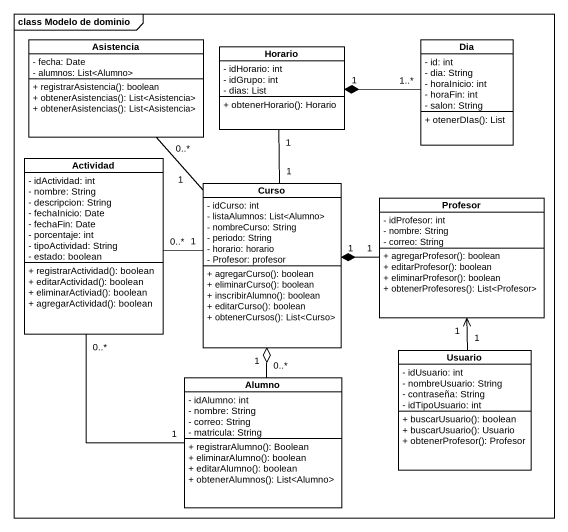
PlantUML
@startuml
mainframe class Modelo de dominio
hide circle
hide empty members
skinparam classAttributeIconSize 0
class Asistencia {
  - fecha: Date
  - alumnos: List<Alumno>
  + registrarAsistencia(): boolean
  + obtenerAsistencias(): List<Asistencia>
  + obtenerAsistencias(): List<Asistencia>
}
class Horario {
  - idHorario: int
  - idGrupo: int
  - dias: List
  + obtenerHorario(): Horario
}
class Dia {
  - id: int
  - dia: String
  - horaInicio: int
  - horaFin: int
  - salon: String
  + otenerDIas(): List
}
class Actividad {
  - idActividad: int
  - nombre: String
  - descripcion: String
  - fechaInicio: Date
  - fechaFin: Date
  - porcentaje: int
  - tipoActividad: String
  - estado: boolean
  + registrarActividad(): boolean
  + editarActividad(): boolean
  + eliminarActiviad(): boolean
  + agregarActividad(): boolean
}
class Curso {
  - idCurso: int
  - listaAlumnos: List<Alumno>
  - nombreCurso: String
  - periodo: String
  - horario: horario
  - Profesor: profesor
  + agregarCurso(): boolean
  + eliminarCurso(): boolean
  + inscribirAlumno(): boolean
  + editarCurso(): boolean
  + obtenerCursos(): List<Curso>
}
class Profesor {
  - idProfesor: int
  - nombre: String
  - correo: String
  + agregarProfesor(): boolean
  + editarProfesor(): boolean
  + eliminarProfesor(): boolean
  + obtenerProfesores(): List<Profesor>
}
class Usuario {
  - idUsuario: int
  - nombreUsuario: String
  - contraseña: String
  - idTipoUsuario: int
  + buscarUsuario(): boolean
  + buscarUsuario(): Usuario
  + obtenerProfesor(): Profesor
}
class Alumno {
  - idAlumno: int
  - nombre: String
  - correo: String
  - matricula: String
  + registrarAlumno(): Boolean
  + eliminarAlumno(): boolean
  + editarAlumno(): boolean
  + obtenerAlumnos(): List<Alumno>
}
Horario "1" -- "1" Curso
Dia "1..*" -left-* "1" Horario
Actividad "0..*" -right- "1" Curso
Curso "1" -up- "0..*" Asistencia
Profesor "1" -left-* "1" Curso
Usuario "1" -up-> "1" Profesor
Alumno "1" -up- "0..*" Actividad
Alumno "0..*" -up-o "1" Curso
@enduml
